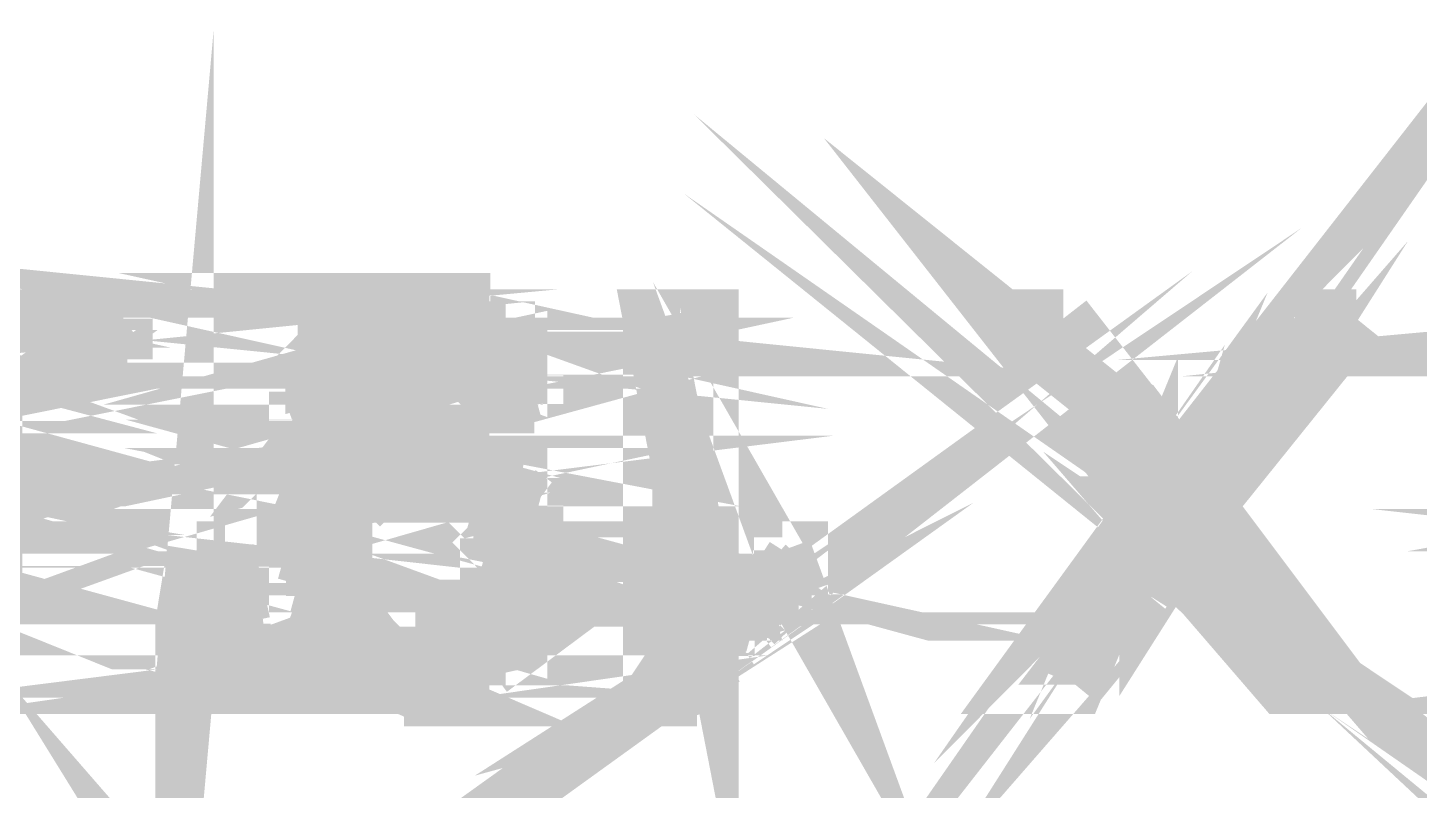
# Model space of a CAD drawing. Header units: inches. Extents: x -524 to 1067, y -71 to 1110.
# Drawn here: x 391.2 to 413.22, y 119.62 to 131.69 of the extents above; entities that cross this region are included whole.
import ezdxf

# ---------------------------------------------------------------- set-up
doc = ezdxf.new("R2010")
doc.units = ezdxf.units.IN
doc.header["$MEASUREMENT"] = 0
doc.layers.add('H', color=7, linetype='Continuous')
doc.layers.add('P', color=7, linetype='Continuous')

msp = doc.modelspace()

# ---------------------------------------------------------------- hatches: boundary and pattern name
at = {"layer": 'H', "linetype": 'Continuous'}
for points in [[(397.416, 126.638), (396.255, 126.831), (396.448, 126.831), (396.448, 127.09), (396.708, 127.09), (396.897, 127.346), (398.058, 127.346), (398.058, 127.09), (398.573, 127.09), (398.573, 126.831), (398.766, 126.831), (398.766, 126.638), (397.416, 126.638)], [(391.813, 126.382), (391.813, 127.09), (392.78, 127.09), (392.78, 126.382), (391.813, 126.382)], [(402.051, 122.455), (401.084, 121.035), (401.084, 127.09), (402.051, 127.09), (402.051, 122.455)], [(409.194, 124.963), (409.004, 124.065), (406.686, 127.09), (407.588, 127.09), (409.194, 124.963)], [(409.905, 124.065), (409.453, 124.514), (409.453, 124.514), (409.646, 124.835), (409.646, 124.963), (411.321, 127.09), (412.223, 127.09), (409.453, 124.514), (409.453, 124.514), (412.223, 127.09), (409.905, 124.065), (409.905, 124.065)], [(395.999, 126.638), (396.255, 126.831), (397.416, 126.638), (395.999, 126.638)], [(395.74, 126.123), (395.74, 126.382), (395.999, 126.382), (396.897, 126.638), (396.708, 126.382), (395.74, 126.123)], [(395.999, 126.382), (395.999, 126.638), (396.897, 126.638), (395.999, 126.382)], [(398.058, 126.382), (398.058, 126.638), (399.025, 126.638), (399.025, 126.123), (398.317, 126.123), (398.317, 126.382), (398.058, 126.382)], [(395.74, 126.123), (396.708, 126.382), (396.448, 126.123), (395.74, 126.123)], [(395.547, 125.93), (395.74, 126.123), (396.448, 125.93), (395.547, 125.93)], [(396.448, 125.93), (395.74, 126.123), (396.448, 126.123), (396.448, 125.93)], [(398.573, 125.671), (398.573, 125.93), (398.317, 126.123), (399.215, 126.123), (399.215, 125.671), (398.573, 125.671)], [(395.547, 124.963), (395.547, 125.93), (396.448, 125.93), (396.255, 125.671), (396.255, 124.963), (395.999, 124.773), (395.288, 124.514), (395.288, 124.773), (395.547, 124.963)], [(397.156, 124.963), (397.416, 125.222), (397.865, 125.222), (398.058, 124.963), (397.156, 124.963)], [(396.255, 124.514), (396.708, 124.963), (398.573, 124.963), (398.573, 124.773), (398.766, 124.773), (396.255, 124.514)], [(409.004, 124.065), (409.194, 124.963), (409.453, 124.773), (409.453, 124.514), (409.004, 124.065)], [(409.453, 124.514), (409.646, 124.773), (409.646, 124.835), (409.453, 124.514)], [(395.288, 124.514), (395.999, 124.773), (395.999, 124.514), (395.288, 124.514)], [(396.255, 124.514), (398.766, 124.773), (398.766, 124.514), (396.255, 124.514)], [(395.288, 124.32), (395.288, 124.514), (395.999, 124.514), (395.999, 124.32), (395.288, 124.32)], [(395.999, 124.32), (396.897, 124.514), (396.897, 124.32), (395.999, 124.32)], [(395.999, 124.32), (396.255, 124.514), (396.897, 124.514), (395.999, 124.32)], [(397.865, 124.32), (397.605, 124.514), (399.025, 124.514), (399.025, 124.32), (397.865, 124.32)], [(411.964, 121.294), (409.646, 123.163), (409.453, 123.353), (409.004, 124.065), (409.453, 124.514), (409.905, 124.065), (411.964, 121.294)], [(395.288, 123.612), (395.288, 124.065), (396.708, 124.32), (396.448, 124.065), (396.448, 123.806), (396.255, 123.806), (395.288, 123.612)], [(395.288, 124.065), (395.288, 124.32), (396.708, 124.32), (395.288, 124.065)], [(398.317, 124.065), (398.058, 124.32), (399.025, 124.32), (399.215, 124.065), (398.317, 124.065)], [(398.573, 123.612), (398.317, 123.806), (398.317, 124.065), (399.215, 124.065), (399.215, 122.455), (399.025, 122.196), (399.025, 122.003), (398.058, 122.196), (398.317, 122.196), (398.317, 122.455), (398.573, 122.455), (398.573, 123.612)], [(409.004, 122.711), (407.843, 121.294), (406.876, 121.294), (409.004, 124.065), (409.453, 123.353), (409.004, 122.904), (409.004, 122.711)], [(396.255, 122.455), (395.547, 122.711), (395.547, 123.163), (395.288, 123.163), (395.288, 123.612), (396.255, 123.806), (396.255, 122.455)], [(393.682, 121.294), (393.682, 122.196), (393.937, 123.353), (394.39, 123.353), (394.58, 122.196), (394.58, 121.294), (393.682, 121.294)], [(403.401, 122.711), (403.208, 123.163), (403.208, 123.353), (403.401, 123.353), (403.401, 122.711)], [(403.401, 122.711), (402.693, 122.904), (402.693, 123.163), (403.401, 122.711)], [(403.401, 122.711), (402.693, 123.163), (403.208, 123.163), (403.401, 122.711)], [(411.964, 121.294), (409.646, 122.904), (409.646, 123.163), (411.964, 121.294)], [(402.241, 122.711), (402.5, 122.904), (402.693, 122.904), (403.401, 122.711), (402.241, 122.711)], [(411.062, 121.294), (409.905, 122.711), (409.646, 122.904), (411.964, 121.294), (411.062, 121.294)], [(395.547, 122.455), (395.547, 122.711), (396.255, 122.455), (395.547, 122.455)], [(402.051, 122.455), (402.051, 122.711), (403.208, 122.711), (403.208, 122.455), (402.051, 122.455)], [(395.74, 122.196), (395.547, 122.455), (396.448, 122.455), (395.74, 122.196)], [(395.74, 122.003), (395.74, 122.196), (396.448, 122.455), (396.448, 122.196), (396.708, 122.003), (395.74, 122.003)], [(402.693, 122.196), (401.084, 121.035), (402.051, 122.455), (402.952, 122.455), (402.693, 122.196)], [(398.058, 122.003), (398.058, 122.196), (399.025, 122.003), (398.058, 122.003)], [(401.084, 121.035), (402.5, 122.068), (402.5, 122.196), (402.693, 122.196), (402.5, 122.068), (402.5, 122.003), (401.084, 121.035)], [(395.999, 121.747), (395.999, 122.003), (396.708, 122.003), (396.897, 121.747), (395.999, 121.747)], [(397.865, 121.747), (397.865, 122.003), (399.025, 122.003), (398.766, 121.747), (397.865, 121.747)], [(401.084, 121.035), (402.241, 121.809), (402.241, 122.003), (402.5, 122.003), (402.241, 121.809), (402.241, 121.747), (401.084, 121.035)], [(397.156, 121.035), (397.156, 121.294), (396.448, 121.294), (396.448, 121.554), (396.255, 121.554), (395.999, 121.747), (398.766, 121.747), (398.573, 121.554), (398.317, 121.554), (398.317, 121.294), (397.865, 121.294), (397.605, 121.035), (397.156, 121.035)], [(401.084, 121.035), (402.051, 121.616), (402.051, 121.747), (402.241, 121.747), (402.051, 121.616), (402.051, 121.554), (401.084, 121.035)], [(401.084, 121.035), (401.792, 121.422), (402.051, 121.554), (401.792, 121.422), (401.792, 121.294), (401.084, 121.035)], [(401.084, 121.035), (401.792, 121.294), (401.792, 121.035), (401.084, 121.035)]]:
    msp.add_hatch(color=256, dxfattribs=at).paths.add_polyline_path(points)

# ---------------------------------------------------------------- linework, layer by layer
at = {"layer": 'P', "const_width": 0.927}
for points in [[(393.872, 123.419), (393.682, 121.294), (393.682, 122.262)], [(411.964, 121.294), (409.387, 123.419), (409.646, 123.163)], [(409.646, 122.904), (411.964, 121.294), (409.646, 123.163), (409.646, 122.904)], [(397.35, 126.638), (398.766, 126.638), (396.189, 126.897), (397.35, 126.638)], [(409.387, 124.579), (408.938, 124.127), (409.387, 124.773)], [(408.938, 122.711), (409.387, 123.419), (408.938, 122.904), (408.938, 122.711)], [(388.079, 127.346), (389.236, 127.09), (387.886, 127.09)], [(398.058, 127.09), (396.897, 127.346), (398.058, 127.346), (398.058, 127.09)], [(396.897, 127.346), (396.642, 127.09)], [(398.058, 127.09), (396.897, 127.346)], [(396.897, 127.346), (398.058, 127.346), (397.156, 127.346)], [(397.156, 127.346), (396.897, 127.346)], [(398.058, 127.346), (397.156, 127.346), (397.799, 127.346)], [(397.156, 127.346), (397.799, 127.346)], [(397.799, 127.346), (397.156, 127.346), (397.156, 127.346), (397.799, 127.346)], [(397.156, 127.346), (397.605, 127.346), (397.799, 127.346)], [(397.156, 127.346), (397.605, 127.346)], [(397.605, 127.346), (397.35, 127.346), (397.156, 127.346)], [(397.605, 127.346), (397.605, 127.346), (397.605, 127.346)], [(397.799, 127.346), (398.058, 127.346)], [(389.944, 126.897), (387.627, 126.897), (389.689, 127.09)], [(387.627, 126.897), (389.689, 127.09), (387.627, 127.09), (387.627, 126.897)], [(392.715, 127.09), (391.813, 126.444), (392.715, 126.444)], [(392.715, 127.09), (391.813, 126.444)], [(391.813, 126.444), (391.813, 127.09)], [(391.813, 127.09), (392.715, 127.09)], [(392.715, 127.09), (392.715, 126.444), (392.715, 127.09)], [(392.715, 127.09), (392.715, 127.09)], [(392.715, 126.444), (392.715, 127.09)], [(398.507, 126.897), (396.448, 127.09), (396.448, 126.897)], [(398.507, 126.897), (396.448, 127.09)], [(396.448, 127.09), (398.507, 127.09)], [(396.448, 127.09), (398.507, 127.09), (396.642, 127.09), (396.448, 127.09)], [(398.507, 127.09), (396.642, 127.09)], [(396.642, 127.09), (398.251, 127.09)], [(396.642, 127.09), (398.251, 127.09)], [(398.251, 127.09), (396.642, 127.09)], [(396.642, 127.09), (396.642, 127.09)], [(398.251, 127.09), (396.642, 127.09)], [(396.642, 127.09), (398.058, 127.09)], [(396.642, 127.09), (398.058, 127.09)], [(398.058, 127.09), (398.251, 127.09)], [(398.251, 127.09), (398.507, 127.09)], [(398.507, 127.09), (398.507, 126.897)], [(401.985, 127.09), (401.084, 127.09), (401.985, 122.455), (401.985, 127.09)], [(401.084, 127.09), (401.985, 122.455)], [(401.084, 121.101), (401.084, 127.09)], [(403.142, 123.163), (403.401, 122.711), (403.142, 123.419)], [(407.588, 127.09), (406.621, 127.09)], [(406.621, 127.09), (409.194, 125.028)], [(406.621, 127.09), (409.194, 125.028), (408.938, 124.127), (406.621, 127.09)], [(406.876, 121.294), (407.778, 121.294), (408.938, 124.127), (406.876, 121.294)], [(409.194, 125.028), (407.588, 127.09)], [(420.975, 126.897), (418.658, 126.897), (420.782, 127.09)], [(412.223, 127.09), (409.387, 124.579), (409.84, 124.127)], [(412.223, 127.09), (409.387, 124.579)], [(409.387, 124.579), (411.256, 127.09)], [(409.387, 124.579), (411.256, 127.09)], [(411.256, 127.09), (409.646, 124.773)], [(411.256, 127.09), (409.646, 124.773), (409.646, 125.028), (411.256, 127.09)], [(409.84, 124.127), (412.223, 127.09)], [(411.256, 127.09), (412.223, 127.09)], [(387.371, 126.638), (389.944, 126.897), (387.371, 126.897)], [(397.35, 126.638), (395.934, 126.638), (396.189, 126.897)], [(398.766, 126.638), (396.189, 126.897)], [(396.189, 126.897), (398.766, 126.897), (398.766, 126.638)], [(396.189, 126.897), (398.766, 126.897)], [(398.766, 126.897), (396.189, 126.897)], [(396.189, 126.897), (396.189, 126.897)], [(398.766, 126.897), (396.189, 126.897)], [(396.189, 126.897), (398.766, 126.897), (398.766, 126.897), (396.189, 126.897)], [(398.766, 126.897), (396.448, 126.897), (396.189, 126.897)], [(396.189, 126.897), (397.35, 126.638)], [(398.766, 126.897), (396.448, 126.897)], [(396.448, 126.897), (398.507, 126.897)], [(396.448, 126.897), (398.507, 126.897)], [(398.507, 126.897), (398.766, 126.897)], [(421.234, 126.638), (418.464, 126.638), (420.975, 126.897), (421.234, 126.638)], [(418.464, 126.638), (420.975, 126.897), (418.464, 126.897), (418.464, 126.638)], [(387.178, 126.638), (388.079, 126.638), (387.178, 126.444), (387.178, 126.638)], [(389.236, 126.444), (390.397, 126.444), (390.138, 126.638)], [(396.897, 126.638), (395.934, 126.444), (396.897, 126.638), (395.934, 126.444), (396.642, 126.444)], [(395.934, 126.638), (396.897, 126.638), (395.934, 126.444), (395.934, 126.638)], [(398.959, 126.638), (398.058, 126.444), (398.959, 126.444), (398.959, 126.638)], [(398.058, 126.638), (398.959, 126.638), (398.058, 126.444), (398.058, 126.638)], [(397.35, 126.638), (395.934, 126.638)], [(395.934, 126.638), (397.35, 126.638)], [(397.156, 126.638), (395.934, 126.638), (396.897, 126.638)], [(397.35, 126.638), (395.934, 126.638)], [(395.934, 126.638), (397.35, 126.638)], [(396.642, 126.444), (396.897, 126.638)], [(396.897, 126.638), (397.156, 126.638)], [(397.605, 126.638), (397.35, 126.638)], [(397.35, 126.638), (398.766, 126.638)], [(397.35, 126.638), (397.35, 126.638)], [(398.959, 126.638), (397.605, 126.638)], [(397.605, 126.638), (397.799, 126.638)], [(398.959, 126.638), (397.605, 126.638)], [(397.605, 126.638), (398.766, 126.638)], [(397.605, 126.638), (398.766, 126.638)], [(398.766, 126.638), (397.605, 126.638), (397.605, 126.638), (398.766, 126.638)], [(397.799, 126.638), (398.959, 126.638)], [(398.959, 126.638), (397.799, 126.638)], [(397.799, 126.638), (398.959, 126.638)], [(398.766, 126.638), (398.959, 126.638)], [(396.642, 126.444), (396.448, 126.189), (395.74, 126.189), (396.642, 126.444)], [(395.934, 126.444), (396.642, 126.444), (395.74, 126.444), (395.934, 126.444)], [(396.642, 126.444), (395.74, 126.444), (396.642, 126.444), (396.642, 126.444), (395.74, 126.444)], [(396.642, 126.444), (395.74, 126.189), (395.74, 126.444)], [(398.959, 126.444), (398.251, 126.444), (398.959, 126.189), (398.959, 126.444)], [(398.058, 126.444), (398.959, 126.444), (398.251, 126.444), (398.058, 126.444)], [(398.251, 126.444), (398.959, 126.189)], [(398.251, 126.189), (398.251, 126.444)], [(389.689, 126.189), (390.397, 125.93), (389.689, 125.93)], [(395.74, 126.189), (395.481, 125.93)], [(396.448, 125.93), (395.74, 126.189)], [(396.448, 126.189), (395.74, 126.189)], [(395.74, 126.189), (396.448, 126.189)], [(396.448, 126.189), (395.74, 126.189)], [(395.74, 126.189), (396.448, 125.93)], [(396.448, 126.189), (395.74, 126.189), (395.74, 126.189)], [(395.74, 126.189), (396.448, 126.189)], [(399.215, 125.93), (398.507, 125.93), (399.215, 126.189)], [(396.448, 125.93), (396.448, 126.189)], [(398.507, 125.93), (399.215, 126.189), (398.251, 126.189), (398.507, 125.93)], [(399.215, 126.189), (398.251, 126.189)], [(398.251, 126.189), (398.251, 126.189), (399.215, 126.189)], [(398.959, 126.189), (398.251, 126.189)], [(398.959, 126.189), (398.251, 126.189)], [(398.251, 126.189), (399.215, 126.189), (398.959, 126.189)], [(399.215, 126.189), (399.215, 125.93)], [(389.689, 125.93), (390.652, 125.93), (389.689, 125.736)], [(395.481, 125.93), (396.448, 125.93), (395.481, 125.736)], [(395.481, 125.93), (396.448, 125.93)], [(396.448, 125.93), (395.481, 125.93)], [(395.481, 125.736), (395.481, 125.93)], [(396.448, 125.93), (395.481, 125.736)], [(395.481, 125.93), (396.448, 125.93)], [(395.481, 125.93), (396.448, 125.93), (396.448, 125.93)], [(396.448, 125.93), (395.481, 125.93)], [(399.215, 125.736), (398.507, 125.736), (399.215, 125.93)], [(396.189, 125.736), (396.448, 125.93)], [(398.507, 125.736), (399.215, 125.93)], [(399.215, 125.93), (398.507, 125.93), (398.507, 125.736)], [(399.215, 125.93), (399.215, 125.736)], [(407.778, 121.294), (408.938, 124.127), (408.938, 122.711)], [(390.652, 125.736), (389.689, 125.736), (390.652, 125.481), (390.652, 125.736)], [(395.481, 125.736), (396.189, 125.736)], [(395.481, 125.736), (396.189, 125.736)], [(396.189, 125.736), (395.481, 125.736), (395.481, 125.736), (396.189, 125.736)], [(395.481, 125.736), (396.189, 125.481)], [(395.481, 125.736), (396.189, 125.481)], [(396.189, 125.481), (395.481, 125.481), (395.481, 125.736)], [(396.189, 125.481), (396.189, 125.736)], [(396.189, 125.481), (395.481, 125.481)], [(395.481, 125.481), (396.189, 125.481)], [(395.481, 125.481), (396.189, 125.481)], [(396.189, 125.481), (395.481, 125.222), (395.481, 125.481)], [(396.189, 125.481), (395.481, 125.222)], [(397.799, 125.222), (397.156, 125.028), (397.35, 125.222)], [(396.189, 125.481), (396.189, 125.481)], [(396.189, 125.222), (396.189, 125.481)], [(408.938, 124.127), (409.387, 124.773), (409.194, 125.028), (408.938, 124.127)], [(389.944, 125.222), (390.652, 125.028), (389.944, 125.028)], [(389.944, 125.028), (390.652, 124.773), (389.944, 124.773)], [(398.507, 125.028), (396.448, 124.773), (398.507, 124.773)], [(396.189, 125.028), (395.288, 124.773), (395.934, 124.773), (396.189, 125.028)], [(395.481, 125.222), (396.189, 125.028), (395.481, 125.028)], [(396.189, 125.028), (395.288, 124.773), (395.481, 125.028)], [(395.481, 125.222), (396.189, 125.222)], [(395.481, 125.222), (396.189, 125.222)], [(396.189, 125.222), (395.481, 125.222), (395.481, 125.222), (396.189, 125.222)], [(395.481, 125.222), (396.189, 125.028)], [(395.481, 125.028), (395.481, 125.222)], [(396.189, 125.028), (395.481, 125.028)], [(395.481, 125.028), (396.189, 125.028), (396.189, 125.028), (395.481, 125.028)], [(398.507, 125.028), (396.448, 124.773), (396.642, 125.028)], [(396.189, 125.028), (396.189, 125.222)], [(396.642, 125.028), (398.507, 125.028)], [(398.507, 125.028), (396.642, 125.028)], [(396.642, 125.028), (398.507, 125.028)], [(398.251, 125.028), (396.642, 125.028), (396.897, 125.028)], [(398.251, 125.028), (396.642, 125.028), (398.507, 125.028)], [(398.058, 125.028), (396.897, 125.028), (397.156, 125.028)], [(398.058, 125.028), (396.897, 125.028)], [(396.897, 125.028), (398.058, 125.028), (398.058, 125.028), (396.897, 125.028)], [(398.058, 125.028), (396.897, 125.028)], [(396.897, 125.028), (396.897, 125.028)], [(398.058, 125.028), (396.897, 125.028)], [(396.897, 125.028), (398.251, 125.028), (398.058, 125.028)], [(396.897, 125.028), (398.251, 125.028)], [(397.799, 125.222), (397.156, 125.028)], [(397.156, 125.028), (398.058, 125.028)], [(397.156, 125.028), (398.058, 125.028)], [(397.35, 125.222), (397.35, 125.222), (397.35, 125.222)], [(397.35, 125.222), (397.799, 125.222)], [(397.605, 125.222), (397.605, 125.222), (397.605, 125.222)], [(397.605, 125.222), (397.799, 125.222), (397.605, 125.222)], [(398.058, 125.028), (397.799, 125.222)], [(398.507, 125.028), (398.251, 125.028)], [(398.507, 124.773), (398.507, 125.028)], [(409.194, 125.028), (408.938, 124.127), (409.194, 125.028), (409.194, 125.028)], [(409.646, 124.773), (409.646, 125.028), (409.646, 124.773)], [(409.646, 125.028), (409.646, 125.028), (409.646, 125.028)], [(389.689, 124.773), (390.652, 124.579), (389.689, 124.579)], [(395.934, 124.773), (395.288, 124.579), (395.934, 124.773)], [(395.288, 124.773), (395.934, 124.773)], [(395.934, 124.773), (395.288, 124.579)], [(395.288, 124.579), (395.288, 124.773)], [(398.766, 124.773), (396.189, 124.579), (398.766, 124.773)], [(398.766, 124.773), (396.189, 124.579)], [(396.189, 124.579), (396.448, 124.773)], [(396.448, 124.773), (398.507, 124.773), (396.448, 124.773), (396.448, 124.773), (398.507, 124.773)], [(396.448, 124.773), (398.766, 124.773)], [(396.448, 124.773), (398.766, 124.773)], [(398.959, 124.32), (397.605, 124.579), (397.799, 124.32)], [(398.766, 124.773), (398.507, 124.773)], [(409.84, 124.127), (409.387, 124.579), (408.938, 124.127)], [(409.646, 124.773), (409.387, 124.579)], [(409.387, 124.773), (409.387, 124.579)], [(398.959, 124.32), (397.605, 124.579), (398.959, 124.579), (398.959, 124.32)], [(395.934, 124.32), (397.156, 124.579), (396.189, 124.579)], [(395.934, 124.579), (395.288, 124.579), (395.934, 124.579), (395.288, 124.579), (395.934, 124.32), (395.934, 124.579)], [(395.288, 124.579), (395.934, 124.32), (395.288, 124.32)], [(395.288, 124.32), (395.288, 124.579)], [(395.934, 124.579), (395.288, 124.579), (395.288, 124.579), (395.934, 124.579)], [(396.897, 124.579), (395.934, 124.32), (396.897, 124.579)], [(396.897, 124.579), (395.934, 124.32)], [(395.934, 124.32), (397.156, 124.579)], [(396.189, 124.579), (395.934, 124.32)], [(397.156, 124.579), (396.189, 124.579)], [(396.189, 124.579), (397.35, 124.579), (397.156, 124.579)], [(396.189, 124.579), (397.35, 124.579), (398.766, 124.579), (396.189, 124.579)], [(398.766, 124.579), (396.189, 124.579), (396.189, 124.579), (398.766, 124.579)], [(397.156, 124.579), (396.897, 124.579)], [(397.605, 124.579), (398.959, 124.579), (397.35, 124.579)], [(397.35, 124.579), (397.605, 124.579)], [(398.959, 124.579), (397.35, 124.579), (397.35, 124.579), (398.959, 124.579)], [(398.766, 124.579), (397.35, 124.579), (398.959, 124.579), (398.766, 124.579)], [(387.886, 124.32), (386.919, 124.32), (388.079, 124.127), (387.886, 124.32)], [(386.919, 124.32), (388.079, 124.127), (387.178, 124.127), (386.919, 124.32)], [(395.288, 124.127), (396.642, 124.32)], [(396.642, 124.32), (395.288, 124.32), (395.934, 124.32)], [(396.642, 124.32), (395.288, 124.32)], [(395.288, 124.32), (396.642, 124.32), (396.642, 124.32), (395.288, 124.32)], [(396.642, 124.32), (395.288, 124.127), (395.288, 124.32)], [(396.897, 124.32), (395.934, 124.32)], [(395.934, 124.32), (396.642, 124.32)], [(395.934, 124.32), (396.642, 124.32)], [(396.642, 124.32), (396.448, 124.127)], [(396.642, 124.32), (396.897, 124.32)], [(397.799, 124.32), (398.959, 124.32)], [(398.959, 124.32), (397.799, 124.32)], [(397.799, 124.32), (398.959, 124.32)], [(398.959, 124.32), (397.799, 124.32)], [(397.799, 124.32), (398.959, 124.32)], [(398.959, 124.32), (398.959, 124.32), (397.799, 124.32)], [(397.799, 124.32), (398.959, 124.32)], [(398.058, 124.32), (398.959, 124.32)], [(398.959, 124.32), (398.251, 124.127), (398.058, 124.32)], [(398.959, 124.32), (398.251, 124.127)], [(399.215, 124.127), (398.959, 124.32)], [(389.944, 123.871), (389.236, 124.127), (389.944, 124.127), (389.944, 123.871)], [(389.047, 124.127), (388.787, 123.871), (389.944, 123.871), (389.047, 124.127)], [(389.944, 124.127), (390.652, 124.127), (389.944, 124.127), (390.652, 124.127), (389.944, 123.871)], [(396.448, 124.127), (395.288, 124.127)], [(396.448, 124.127), (395.288, 124.127)], [(395.288, 124.127), (396.448, 124.127)], [(395.288, 124.127), (396.448, 124.127)], [(396.448, 124.127), (395.288, 124.127), (395.288, 124.127), (396.448, 124.127)], [(395.288, 124.127), (396.448, 123.871)], [(395.288, 124.127), (396.448, 123.871)], [(395.288, 123.871), (395.288, 124.127)], [(396.448, 124.127), (396.448, 124.127)], [(396.448, 123.871), (396.448, 124.127)], [(398.251, 124.127), (399.215, 124.127)], [(399.215, 124.127), (398.251, 124.127)], [(398.251, 124.127), (399.215, 124.127)], [(399.215, 124.127), (398.251, 124.127)], [(398.251, 124.127), (398.251, 124.127)], [(399.215, 124.127), (398.251, 124.127)], [(398.251, 124.127), (399.215, 123.871)], [(398.251, 124.127), (399.215, 123.871)], [(398.251, 123.871), (398.251, 124.127)], [(398.251, 124.127), (399.215, 124.127)], [(399.215, 123.871), (399.215, 124.127)], [(411.964, 121.294), (408.938, 124.127), (409.84, 124.127), (411.964, 121.294)], [(411.964, 121.294), (408.938, 124.127)], [(408.938, 124.127), (409.387, 123.419)], [(408.938, 124.127), (409.84, 124.127)], [(408.938, 124.127), (408.938, 122.711)], [(408.938, 122.711), (409.387, 123.419), (408.938, 124.127)], [(419.625, 123.871), (418.209, 123.871), (419.625, 124.127)], [(387.371, 123.871), (389.689, 123.612), (387.371, 123.612)], [(390.652, 123.871), (389.944, 123.612), (390.652, 123.612)], [(389.944, 123.871), (390.652, 123.871), (389.944, 123.612)], [(395.288, 123.871), (396.189, 123.871), (395.288, 123.612)], [(396.189, 123.871), (395.288, 123.612), (396.189, 123.871)], [(396.448, 123.871), (395.288, 123.871)], [(396.448, 123.871), (395.288, 123.871), (396.189, 123.871), (396.448, 123.871)], [(395.288, 123.612), (395.288, 123.871)], [(399.215, 123.871), (398.251, 123.871)], [(399.215, 123.871), (398.251, 123.871)], [(398.251, 123.871), (399.215, 123.871), (399.215, 123.871), (398.251, 123.871)], [(399.215, 123.871), (398.507, 123.612), (398.251, 123.871)], [(399.215, 123.871), (398.507, 123.612)], [(398.507, 123.612), (399.215, 123.612), (399.215, 123.871)], [(418.464, 123.871), (420.782, 123.612), (418.658, 123.612), (418.464, 123.871)], [(396.189, 123.612), (395.288, 123.612), (396.189, 123.419), (396.189, 123.612)], [(395.288, 123.612), (396.189, 123.419), (395.288, 123.419)], [(395.288, 123.419), (395.288, 123.612)], [(398.507, 123.612), (399.215, 123.419), (398.507, 123.419)], [(401.985, 121.554), (401.084, 121.101), (401.985, 121.747), (401.985, 121.554)], [(398.507, 123.612), (399.215, 123.612)], [(399.215, 123.612), (398.507, 123.612)], [(398.507, 123.612), (398.507, 123.612)], [(399.215, 123.612), (398.507, 123.612)], [(398.507, 123.612), (399.215, 123.419)], [(398.507, 123.419), (398.507, 123.612)], [(399.215, 123.419), (399.215, 123.612)], [(390.652, 123.419), (389.944, 123.163), (390.652, 123.163)], [(389.944, 123.419), (390.652, 123.419), (389.944, 123.163)], [(396.189, 123.419), (395.288, 123.419), (396.189, 123.163), (396.189, 123.419)], [(395.288, 123.419), (396.189, 123.163), (395.288, 123.163)], [(393.872, 123.419), (393.682, 121.294), (394.58, 121.294)], [(393.682, 122.262), (393.872, 123.419)], [(394.58, 121.294), (393.872, 123.419)], [(393.872, 123.419), (394.324, 123.419)], [(394.58, 121.294), (393.872, 123.419)], [(394.324, 123.419), (394.58, 122.262), (394.324, 123.419)], [(394.324, 123.419), (394.324, 123.419)], [(394.58, 122.262), (394.324, 123.419)], [(394.324, 123.419), (394.58, 121.294)], [(394.324, 123.419), (394.58, 121.294)], [(395.288, 123.163), (395.288, 123.419)], [(399.215, 123.419), (398.507, 123.163), (399.215, 123.163)], [(398.507, 123.419), (399.215, 123.419), (398.507, 123.163)], [(399.215, 123.419), (398.507, 123.419)], [(398.507, 123.419), (399.215, 123.419)], [(398.507, 123.163), (398.507, 123.419)], [(399.215, 123.419), (399.215, 123.419)], [(399.215, 123.163), (399.215, 123.419)], [(403.142, 123.419), (403.142, 123.163)], [(403.401, 122.711), (403.142, 123.419)], [(403.142, 123.419), (403.401, 123.419), (403.401, 122.711)], [(403.401, 123.419), (403.401, 122.711), (403.401, 123.419)], [(409.387, 123.419), (408.938, 122.904), (409.387, 123.419), (409.387, 123.419), (408.938, 122.904)], [(409.387, 123.419), (409.194, 123.163)], [(409.387, 123.419), (409.194, 123.163)], [(409.194, 123.163), (409.387, 123.419)], [(411.964, 121.294), (409.387, 123.419)], [(409.387, 123.419), (409.387, 123.419)], [(409.387, 123.419), (411.964, 121.294), (409.387, 123.419), (411.964, 121.294), (409.387, 123.419)], [(390.652, 123.163), (389.944, 122.904), (390.652, 122.904), (390.652, 123.163)], [(396.189, 123.163), (395.481, 123.163), (396.189, 122.904), (396.189, 123.163)], [(395.481, 123.163), (396.189, 122.904), (395.481, 122.904), (395.481, 123.163)], [(396.189, 123.163), (395.288, 123.163)], [(395.288, 123.163), (396.189, 123.163)], [(395.288, 123.163), (396.189, 123.163)], [(396.189, 123.163), (395.481, 123.163), (395.288, 123.163)], [(396.189, 123.163), (396.189, 123.163)], [(398.507, 123.163), (399.215, 122.904), (398.507, 122.904)], [(398.507, 123.163), (399.215, 123.163)], [(399.215, 123.163), (398.507, 123.163), (398.507, 123.163), (399.215, 123.163)], [(398.507, 123.163), (399.215, 122.904)], [(398.507, 122.904), (398.507, 123.163)], [(399.215, 122.904), (399.215, 123.163)], [(402.693, 123.163), (403.401, 122.711), (402.693, 123.163)], [(402.693, 123.163), (403.401, 122.711)], [(402.887, 123.163), (402.693, 123.163)], [(403.401, 122.711), (402.887, 123.163)], [(403.401, 122.711), (402.887, 123.163)], [(402.887, 123.163), (403.142, 123.163)], [(403.142, 123.163), (403.401, 122.711)], [(409.194, 123.163), (408.938, 122.904)], [(409.194, 123.163), (409.194, 123.163)], [(411.964, 121.294), (409.646, 123.163), (409.646, 123.163), (411.964, 121.294)], [(409.646, 123.163), (411.964, 121.294)], [(389.944, 122.904), (390.652, 122.711), (389.689, 122.711), (389.944, 122.904)], [(395.481, 122.904), (396.189, 122.711), (395.481, 122.711)], [(396.189, 122.904), (395.481, 122.904)], [(395.481, 122.904), (396.189, 122.711)], [(395.481, 122.711), (395.481, 122.904)], [(396.189, 122.711), (396.189, 122.904)], [(403.401, 122.711), (402.434, 122.904), (402.693, 122.904)], [(399.215, 122.904), (398.507, 122.904), (399.215, 122.904), (399.215, 122.904), (398.507, 122.904)], [(399.215, 122.904), (398.507, 122.711)], [(398.507, 122.711), (398.507, 122.904)], [(399.215, 122.904), (398.507, 122.711)], [(398.507, 122.711), (399.215, 122.711), (399.215, 122.904)], [(402.241, 122.711), (403.401, 122.711), (402.434, 122.904), (402.241, 122.711)], [(402.693, 122.904), (403.401, 122.711)], [(402.693, 122.904), (403.401, 122.711), (402.693, 122.904)], [(402.693, 122.904), (402.693, 122.904)], [(409.646, 122.904), (409.84, 122.711)], [(409.84, 122.711), (411.964, 121.294), (409.646, 122.904)], [(389.689, 122.711), (390.397, 122.711), (389.689, 122.455), (389.689, 122.711)], [(395.481, 122.711), (396.189, 122.455), (395.481, 122.711)], [(396.189, 122.711), (395.481, 122.711)], [(395.481, 122.711), (396.189, 122.711), (396.189, 122.711), (395.481, 122.711)], [(396.189, 122.711), (395.481, 122.711)], [(395.481, 122.711), (395.481, 122.711)], [(396.189, 122.711), (395.481, 122.711)], [(395.481, 122.711), (396.189, 122.455), (396.189, 122.711)], [(399.215, 122.711), (398.507, 122.455), (399.215, 122.455)], [(398.507, 122.711), (399.215, 122.711), (398.507, 122.455)], [(398.507, 122.455), (398.507, 122.711)], [(399.215, 122.455), (399.215, 122.711)], [(401.985, 122.711), (403.142, 122.455), (401.985, 122.455)], [(401.084, 121.101), (402.434, 122.262), (402.434, 122.003)], [(403.401, 122.711), (401.985, 122.711)], [(401.985, 122.711), (403.401, 122.711)], [(403.142, 122.711), (401.985, 122.711)], [(401.985, 122.711), (403.142, 122.455)], [(401.985, 122.455), (401.985, 122.711)], [(403.401, 122.711), (401.985, 122.711)], [(401.985, 122.711), (402.241, 122.711)], [(402.241, 122.711), (403.401, 122.711)], [(403.401, 122.711), (402.241, 122.711)], [(402.241, 122.711), (403.401, 122.711)], [(403.142, 122.455), (403.142, 122.711)], [(408.938, 122.711), (407.778, 121.294)], [(409.84, 122.711), (411.964, 121.294), (411.062, 121.294), (409.84, 122.711)], [(395.481, 122.455), (396.448, 122.455), (395.481, 122.455), (396.448, 122.455)], [(396.448, 122.455), (395.74, 122.262), (395.481, 122.455)], [(395.481, 122.455), (396.189, 122.455)], [(396.189, 122.455), (395.481, 122.455), (395.481, 122.455), (396.189, 122.455)], [(395.481, 122.455), (396.448, 122.455), (396.189, 122.455)], [(396.448, 122.455), (395.74, 122.262), (396.448, 122.455)], [(399.215, 122.455), (398.251, 122.455)], [(398.251, 122.455), (398.507, 122.455)], [(399.215, 122.455), (398.251, 122.455)], [(398.251, 122.455), (399.215, 122.455), (399.215, 122.455), (398.251, 122.455)], [(399.215, 122.455), (398.251, 122.262)], [(398.251, 122.262), (398.251, 122.455)], [(399.215, 122.455), (398.251, 122.262)], [(398.251, 122.262), (398.959, 122.262), (399.215, 122.455)], [(398.507, 122.455), (399.215, 122.455)], [(402.693, 122.262), (401.985, 122.455), (402.887, 122.455)], [(401.084, 121.101), (402.241, 122.003), (402.241, 121.747)], [(401.084, 121.101), (401.985, 122.455)], [(401.985, 122.455), (401.084, 121.101)], [(403.142, 122.455), (401.985, 122.455), (402.887, 122.455), (403.142, 122.455)], [(402.693, 122.262), (401.985, 122.455), (402.693, 122.262), (402.693, 122.262), (401.985, 122.455)], [(402.887, 122.455), (402.693, 122.262)], [(389.236, 122.003), (390.138, 122.003), (389.495, 122.262)], [(396.448, 122.262), (395.74, 122.003), (396.642, 122.003), (396.448, 122.262)], [(394.58, 121.294), (394.58, 122.262)], [(396.448, 122.262), (395.74, 122.262)], [(395.74, 122.262), (396.448, 122.262)], [(395.74, 122.262), (396.448, 122.262)], [(396.448, 122.262), (395.74, 122.003)], [(395.74, 122.003), (395.74, 122.262)], [(396.448, 122.262), (396.448, 122.262)], [(398.058, 122.262), (398.959, 122.003), (398.058, 122.262)], [(398.251, 122.262), (398.959, 122.262), (398.058, 122.262), (398.251, 122.262)], [(398.959, 122.262), (398.058, 122.262)], [(398.058, 122.262), (398.959, 122.003), (398.959, 122.262)], [(401.084, 121.101), (402.434, 122.262), (402.693, 122.262), (401.084, 121.101)], [(402.693, 122.262), (401.084, 121.101)], [(390.138, 122.003), (389.047, 122.003), (390.138, 121.747)], [(389.047, 122.003), (390.138, 121.747), (389.047, 121.747), (389.047, 122.003)], [(398.959, 122.003), (397.799, 121.747), (398.766, 121.747)], [(397.799, 122.003), (398.959, 122.003), (397.799, 121.747), (397.799, 122.003)], [(395.74, 122.003), (396.642, 122.003)], [(396.642, 122.003), (395.934, 122.003), (395.74, 122.003)], [(396.642, 122.003), (395.934, 122.003)], [(395.934, 122.003), (396.642, 122.003)], [(396.642, 122.003), (395.934, 122.003)], [(395.934, 122.003), (396.897, 121.747)], [(395.934, 122.003), (396.897, 121.747)], [(395.934, 121.747), (395.934, 122.003)], [(396.897, 121.747), (396.642, 122.003)], [(398.058, 122.003), (398.959, 122.003)], [(398.959, 122.003), (398.058, 122.003)], [(398.058, 122.003), (398.959, 122.003), (398.959, 122.003)], [(398.959, 122.003), (398.058, 122.003)], [(398.766, 121.747), (398.959, 122.003)], [(401.084, 121.101), (402.241, 122.003), (402.434, 122.003), (401.084, 121.101)], [(402.434, 122.003), (401.084, 121.101)], [(389.944, 121.747), (387.371, 121.747), (389.944, 121.554), (389.944, 121.747)], [(387.371, 121.747), (389.944, 121.554), (387.371, 121.554)], [(398.507, 121.554), (395.934, 121.747)], [(395.934, 121.747), (396.189, 121.554)], [(398.507, 121.554), (395.934, 121.747)], [(395.934, 121.747), (398.766, 121.747), (398.507, 121.554)], [(395.934, 121.747), (398.766, 121.747), (397.35, 121.747)], [(397.35, 121.747), (395.934, 121.747)], [(397.35, 121.747), (395.934, 121.747)], [(395.934, 121.747), (397.156, 121.747), (397.35, 121.747)], [(395.934, 121.747), (397.156, 121.747)], [(397.156, 121.747), (395.934, 121.747), (395.934, 121.747), (397.156, 121.747)], [(395.934, 121.747), (397.156, 121.747)], [(395.934, 121.747), (397.156, 121.747)], [(396.897, 121.747), (395.934, 121.747)], [(396.897, 121.747), (395.934, 121.747)], [(397.156, 121.747), (396.897, 121.747)], [(397.156, 121.747), (397.156, 121.747)], [(398.766, 121.747), (397.35, 121.747), (397.605, 121.747)], [(398.766, 121.747), (397.35, 121.747)], [(397.35, 121.747), (398.766, 121.747), (398.766, 121.747), (397.35, 121.747)], [(398.766, 121.747), (397.35, 121.747)], [(397.35, 121.747), (397.35, 121.747)], [(397.605, 121.747), (398.766, 121.747)], [(397.799, 121.747), (398.766, 121.747), (397.799, 121.747)], [(401.792, 121.294), (401.084, 121.101), (401.792, 121.554), (401.792, 121.294)], [(401.084, 121.101), (401.985, 121.747), (402.241, 121.747)], [(402.241, 121.747), (401.084, 121.101)], [(402.241, 121.747), (401.084, 121.101)], [(389.689, 121.554), (387.627, 121.294), (389.495, 121.294), (389.689, 121.554)], [(398.251, 121.294), (396.448, 121.294), (398.251, 121.554)], [(398.507, 121.554), (396.189, 121.554)], [(396.189, 121.554), (396.448, 121.554)], [(398.507, 121.554), (396.189, 121.554)], [(396.189, 121.554), (398.507, 121.554)], [(396.189, 121.554), (398.507, 121.554)], [(396.448, 121.294), (398.251, 121.554)], [(398.251, 121.554), (396.448, 121.554), (396.448, 121.294)], [(398.251, 121.554), (396.448, 121.554)], [(396.448, 121.554), (398.507, 121.554)], [(396.448, 121.554), (398.507, 121.554)], [(398.251, 121.554), (398.251, 121.294)], [(398.507, 121.554), (398.251, 121.554)], [(398.507, 121.554), (398.507, 121.554)], [(401.084, 121.101), (401.792, 121.554), (401.985, 121.554)], [(401.985, 121.554), (401.084, 121.101)], [(420.782, 121.554), (418.658, 121.294), (420.526, 121.294), (420.782, 121.554)], [(397.156, 121.101), (397.605, 121.101), (397.156, 121.294)], [(398.251, 121.294), (396.448, 121.294)], [(396.448, 121.294), (396.642, 121.294)], [(397.799, 121.294), (396.642, 121.294)], [(396.642, 121.294), (396.897, 121.294)], [(397.799, 121.294), (396.642, 121.294)], [(396.642, 121.294), (398.058, 121.294)], [(396.642, 121.294), (398.058, 121.294)], [(398.058, 121.294), (396.642, 121.294)], [(396.642, 121.294), (396.642, 121.294)], [(398.058, 121.294), (396.642, 121.294)], [(396.642, 121.294), (398.251, 121.294)], [(396.642, 121.294), (398.251, 121.294)], [(397.799, 121.294), (396.897, 121.294)], [(396.897, 121.294), (397.156, 121.294)], [(397.799, 121.294), (396.897, 121.294)], [(396.897, 121.294), (397.799, 121.294), (397.799, 121.294), (396.897, 121.294)], [(397.156, 121.294), (397.156, 121.101)], [(397.605, 121.101), (397.156, 121.294)], [(397.156, 121.294), (397.799, 121.294)], [(397.156, 121.294), (397.799, 121.294)], [(397.799, 121.294), (397.605, 121.101)], [(398.058, 121.294), (397.799, 121.294)], [(398.251, 121.294), (398.058, 121.294)], [(401.084, 121.101), (401.792, 121.294), (401.792, 121.101)], [(401.084, 121.101), (401.792, 121.294)], [(401.792, 121.294), (401.084, 121.101)], [(401.792, 121.294), (401.792, 121.294)], [(397.35, 121.101), (397.156, 121.101)], [(397.156, 121.101), (397.35, 121.101), (397.605, 121.101)], [(397.605, 121.101), (397.35, 121.101)], [(401.792, 121.101), (401.084, 121.101)], [(397.156, 112.024), (397.156, 113.44), (394.131, 116.918), (397.156, 112.024)]]:
    msp.add_lwpolyline(points, dxfattribs=at)

doc.saveas('drawing.dxf')
